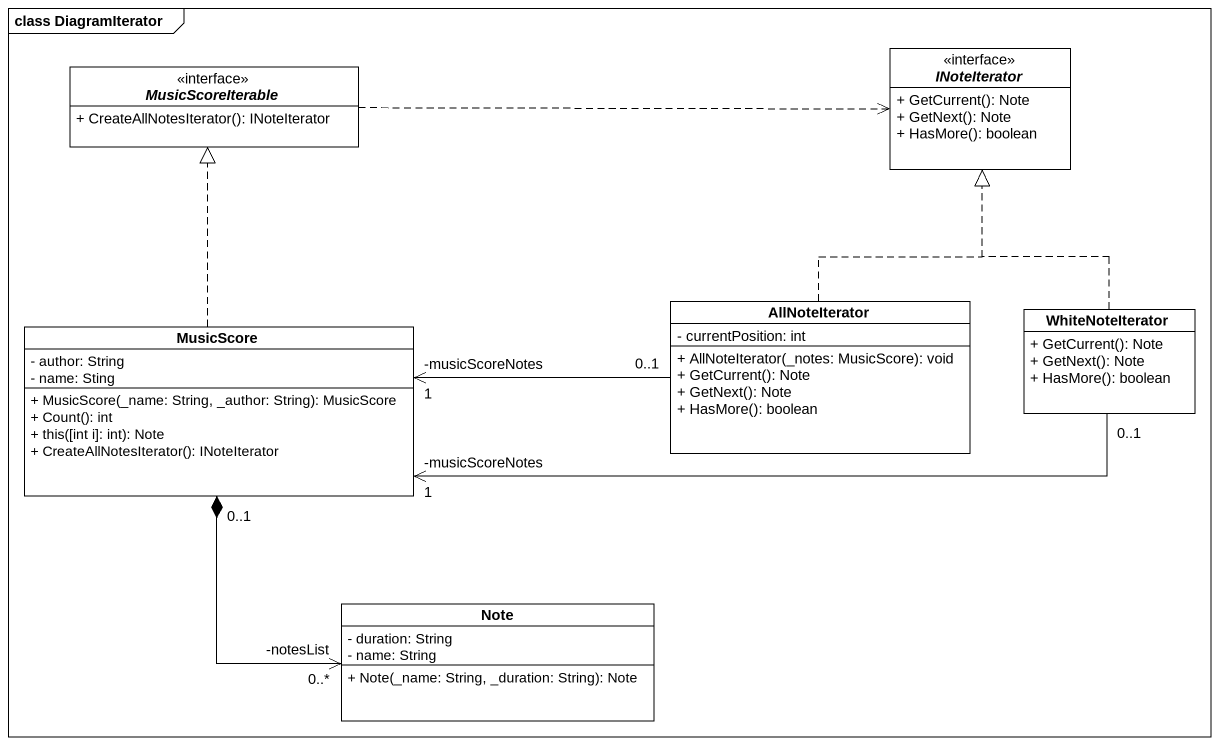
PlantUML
@startuml
mainframe class DiagramIterator
hide circle
hide empty members
skinparam classAttributeIconSize 0
interface MusicScoreIterable <<interface>> {
  + CreateAllNotesIterator(): INoteIterator
}
interface INoteIterator <<interface>> {
  + GetCurrent(): Note
  + GetNext(): Note
  + HasMore(): boolean
}
class MusicScore {
  - author: String
  - name: Sting
  + MusicScore(_name: String, _author: String): MusicScore
  + Count(): int
  + this([int i]: int): Note
  + CreateAllNotesIterator(): INoteIterator
}
class AllNoteIterator {
  - currentPosition: int
  + AllNoteIterator(_notes: MusicScore): void
  + GetCurrent(): Note
  + GetNext(): Note
  + HasMore(): boolean
}
class WhiteNoteIterator {
  + GetCurrent(): Note
  + GetNext(): Note
  + HasMore(): boolean
}
class "Note" as Note_ {
  - duration: String
  - name: String
  + Note(_name: String, _duration: String): Note
}
MusicScoreIterable .right.> INoteIterator
MusicScore .up.|> MusicScoreIterable
AllNoteIterator .up.|> INoteIterator
AllNoteIterator "0..1" -left-> "-musicScoreNotes\n1" MusicScore
WhiteNoteIterator .up.|> INoteIterator
WhiteNoteIterator "0..1" -left-> "-musicScoreNotes\n1" MusicScore
Note_ "-notesList\n0..*" <-up-* "0..1" MusicScore
@enduml
